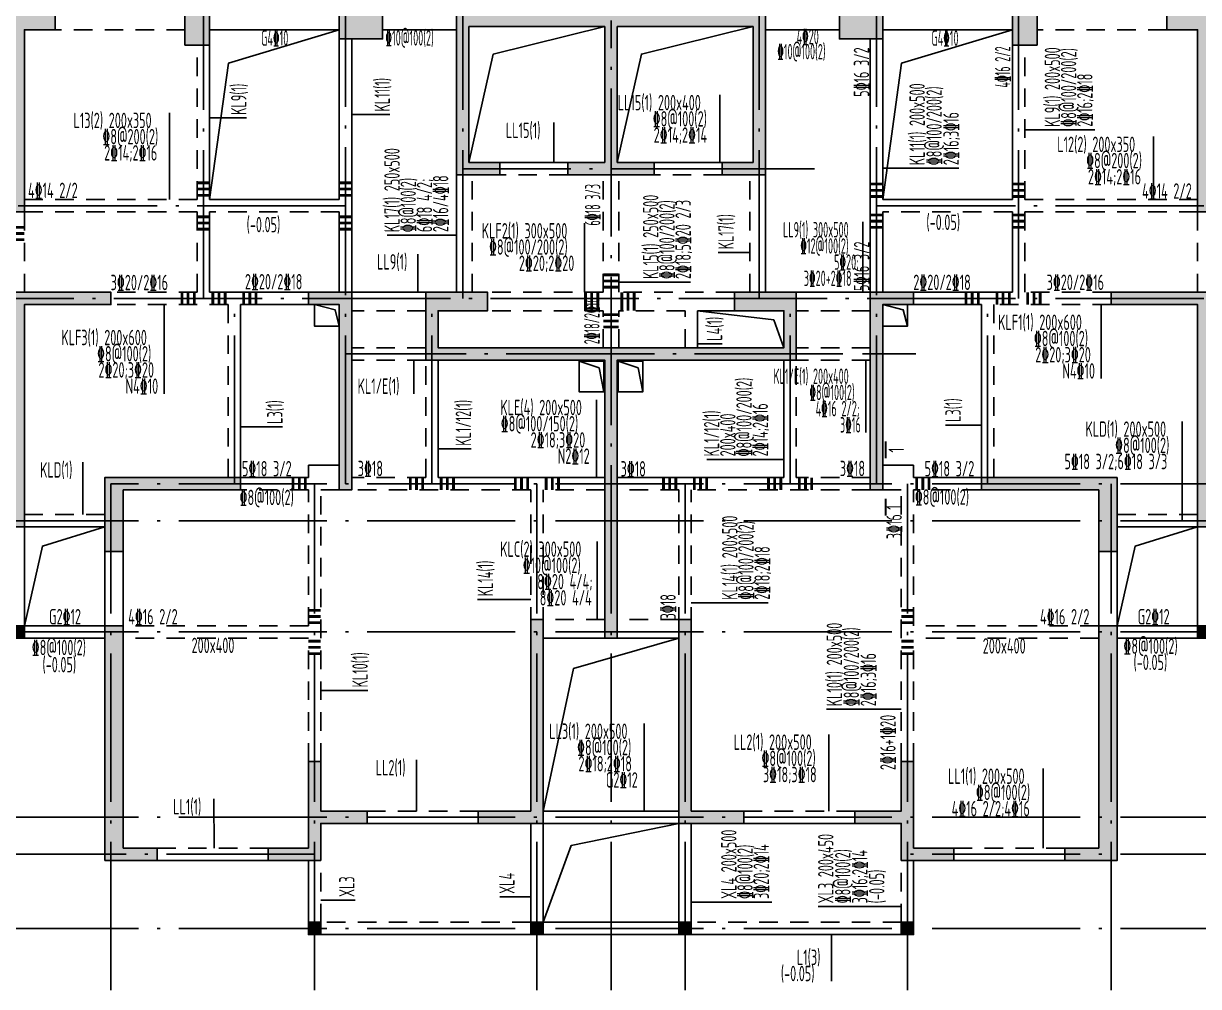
# Model space of a CAD drawing. Extents: x -144902 to 588294, y -160863 to 65494.
# Drawn here: x 262138 to 281168, y -26669 to -11079 of the extents above; entities that cross this region are included whole.
import ezdxf

# ---------------------------------------------------------------- set-up
doc = ezdxf.new("R2010")
doc.units = 0
doc.header["$LTSCALE"] = 100
doc.linetypes.add('3', pattern=[5, 3, -2])
doc.linetypes.add('ACAD_ISO04W100', pattern=[30.5, 24, -3, 0.5, -3])
doc.layers.get('0').update_dxf_attribs({"linetype": 'CONTINUOUS'})
for name, color, linetype in [('AXIS', 3, 'CONTINUOUS'), ('DOTE', 253, 'ACAD_ISO04W100'), ('GZ', 7, 'CONTINUOUS'), ('HATCH', 254, 'CONTINUOUS'), ('HIDE_BEAMDIMLOCAL', 7, 'CONTINUOUS'), ('HIDE_BEAMDIMMASS', 2, 'CONTINUOUS'), ('P排气道', 232, 'CONTINUOUS'), ('S_BEAMDIMLOCAL', 7, 'CONTINUOUS'), ('S_BEAMDIMMASS', 2, 'CONTINUOUS'), ('梁', 4, 'CONTINUOUS'), ('梁虚线', 134, '3'), ('次梁箍筋', 1, 'CONTINUOUS'), ('砼墙', 3, 'CONTINUOUS'), ('门', 174, 'CONTINUOUS'), ('门虚线', 174, '3'), ('零厚板', 7, 'CONTINUOUS')]:
    doc.layers.add(name, color=color, linetype=linetype)
doc.styles.add('HZTXT', font='tssdeng.shx', dxfattribs={"width": 0.7, "bigfont": 'tssdchn.shx'})
doc.styles.get("Standard").update_dxf_attribs({"font": 'tssdeng.shx', "width": 0.7, "bigfont": 'tssdchn.shx'})

# ---------------------------------------------------------------- blocks, each defined once
blk = doc.blocks.new('2012120710010639')
at = {"layer": 'P排气道', "linetype": 'ByBlock', "elevation": 0}
for points in [[(9485, 1065), (9085, 1065), (9085, 1415), (9485, 1415)], [(18285, 1065), (18685, 1065), (18685, 1415), (18285, 1415)], [(13770, 500), (13770, 0), (13370, 0), (13370, 500)], [(14000, 500), (14000, 0), (14400, 0), (14400, 500)]]:
    blk.add_lwpolyline(points, close=True, dxfattribs=at)
for points in [[(9485, 1415), (9151, 1329), (9085, 1065)], [(18685, 1415), (18351, 1329), (18285, 1065)], [(13770, 500), (13447, 389), (13370, 0)], [(14400, 500), (14077, 389), (14000, 0)]]:
    blk.add_lwpolyline(points, dxfattribs=at)
blk = doc.blocks.new('2012122714531000')
at = {"layer": 'HATCH'}
blk.add_hatch(color=256, dxfattribs=at).paths.add_polyline_path([(0, 200), (200, 200), (200, 0), (0, 0)])
at = {"layer": 'GZ'}
blk.add_lwpolyline([(0, 200), (200, 200), (200, 0), (0, 0)], close=True, dxfattribs=at)
blk = doc.blocks.new('2012122621245179')
at = {"layer": 'HATCH'}
for points in [[(20661.4, 21975), (20661.4, 19075), (19961.4, 19075), (19961.4, 19475), (20461.4, 19475), (20461.4, 22175), (21461.4, 22175), (21461.4, 21975)], [(28261.4, 22175), (28261.4, 19475), (28761.4, 19475), (28761.4, 19075), (28061.4, 19075), (28061.4, 21975), (27261.4, 21975), (27261.4, 22175)], [(14111.4, 20075.2), (14111.4, 19875.2), (14611.4, 19875.2), (14611.4, 16275), (14861.4, 16275), (14861.4, 19225), (15361.4, 19225), (15361.4, 19475), (14861.4, 19475), (14861.4, 20075.2)], [(34661.4, 20075), (33861.4, 20075), (33861.4, 19475), (33361.4, 19475), (33361.4, 19225), (33861.4, 19225), (33861.4, 16275), (34111.4, 16275), (34111.4, 19875), (34661.4, 19875)], [(17461.4, 19475), (17861.4, 19475), (17861.4, 18975), (17461.4, 18975)], [(26661.4, 17075), (26161.4, 17075), (26161.4, 16875), (26861.4, 16875), (26861.4, 19475), (21861.4, 19475), (21861.4, 16875), (22561.4, 16875), (22561.4, 17075), (22061.4, 17075), (22061.4, 19275), (24261.4, 19275), (24261.4, 17075), (23661.3, 17075), (23661.3, 16875), (25061.4, 16875), (25061.4, 17075), (24461.4, 17075), (24461.4, 19275), (26661.4, 19275)], [(30861.4, 19475), (31261.4, 19475), (31261.4, 18975), (30861.4, 18975)], [(14861.4, 11175), (14861.4, 14775), (16261.4, 14775), (16261.4, 14975), (14611.4, 14975), (14611.4, 11375), (14261.4, 11375), (14261.4, 11175)], [(19961.4, 14775), (19961.4, 11775), (20161.4, 11775), (20161.4, 14975), (19461.2, 14975), (19461.2, 14775)], [(26361.4, 14975), (26361.4, 14675), (27161.4, 14675), (27161.4, 14075), (21561.4, 14075), (21561.4, 14675), (22361.4, 14675), (22361.4, 14975), (21361.4, 14975), (21361.4, 13875), (24261.4, 13875), (24261.4, 9375), (24461.4, 9375), (24461.4, 13875), (27361.4, 13875), (27361.4, 14975)], [(28761.4, 14775), (29261.5, 14775), (29261.5, 14975), (28561.4, 14975), (28561.4, 11775), (28761.4, 11775)], [(34111.4, 11375), (34111.4, 14975), (32461.4, 14975), (32461.4, 14775), (33861.4, 14775), (33861.4, 11175), (34461.4, 11175), (34461.4, 11375)], [(16461.4, 11775), (18361.2, 11775), (18361.2, 11975), (16161.4, 11975), (16161.4, 10775), (16461.4, 10775)], [(32561.4, 11975), (30361.4, 11975), (30361.4, 11775), (32261.4, 11775), (32261.4, 10775), (32561.4, 10775)], [(16161.4, 5775), (17011.4, 5775), (17011.4, 5975), (16461.4, 5975), (16461.4, 9575), (16161.4, 9575)], [(22211.4, 6575), (22211.4, 6375), (23261.4, 6375), (23261.4, 9675), (23061.4, 9675), (23061.4, 6575)], [(25461.4, 6375), (26511.4, 6375), (26511.4, 6575), (25661.4, 6575), (25661.4, 9675), (25461.4, 9675)], [(32261.4, 5975), (31711.4, 5975), (31711.4, 5775), (32561.4, 5775), (32561.4, 9575), (32261.4, 9575)], [(18811.4, 5775.4), (19661.4, 5775.4), (19661.4, 6375), (20411.4, 6375), (20411.4, 6575), (19661.4, 6575), (19661.4, 7375), (19461.4, 7375), (19461.4, 6575), (19461.4, 5975.4), (18811.4, 5975.4)], [(28311.4, 6575), (28311.4, 6375), (29061.4, 6375), (29061.4, 5775.4), (29911.4, 5775.4), (29911.4, 5975.4), (29261.4, 5975.4), (29261.4, 6575), (29261.4, 7375), (29061.4, 7375), (29061.4, 6575)]]:
    blk.add_hatch(color=256, dxfattribs=at).paths.add_polyline_path(points)
at = {"layer": 'AXIS'}
for p, q in [((26658.9, 16975, 0), (27658.9, 16975, 0)), ((28434.3, 13975, 0), (29299.5, 13975, 0))]:
    blk.add_line(p, q, dxfattribs=at)
at = {"layer": 'DOTE'}
for p, q in [((17761.4, 14875, 0), (17761.4, 23075, 0)), ((20061.4, 11875, 0), (20061.4, 23075, 0)), ((21961.4, 14875, 0), (21961.4, 23075, 0)), ((26761.4, 14875, 0), (26761.4, 23075, 0)), ((28661.4, 11875, 0), (28661.4, 23075, 0)), ((30961.4, 14875, 0), (30961.4, 23075, 0)), ((24361.4, 3675, 0), (24361.4, 19375, 0)), ((26761.4, 16975, 0), (21961.4, 16975, 0)), ((20061.4, 16375, 0), (14761.4, 16375, 0)), ((33961.4, 16375, 0), (28661.4, 16375, 0)), ((33961.4, 14875, 0), (3461.4, 14875, 0)), ((18261.2, 11875), (18261.2, 14875)), ((21461.4, 11875, 0), (21461.4, 14875, 0)), ((27261.4, 11875, 0), (27261.4, 14875, 0)), ((30461.4, 11875), (30461.4, 14875)), ((28114.7, 13975, 0), (20061.4, 13975, 0)), ((44161.4, 11875, 0), (16261.4, 11875, 0)), ((16261.4, 3675, 0), (16261.4, 11875, 0)), ((19561.4, 3675, 0), (19561.4, 11875, 0)), ((23161.4, 3675, 0), (23161.4, 11875, 0)), ((25561.4, 3675, 0), (25561.4, 11875, 0)), ((29161.4, 3675, 0), (29161.4, 11875, 0)), ((32461.4, 3675, 0), (32461.4, 11875, 0)), ((44161.4, 11275, 0), (3061.4, 11275, 0)), ((44161.4, 9475, 0), (3061.4, 9475, 0)), ((44161.4, 6475, 0), (3061.4, 6475, 0)), ((19561.4, 5875, 0), (3061.4, 5875, 0)), ((44161.4, 5875, 0), (29161.4, 5875, 0)), ((44161.4, 4675, 0), (3061.4, 4675, 0))]:
    blk.add_line(p, q, dxfattribs=at)
at = {"layer": '梁'}
for p, q in [((19961.4, 19225), (17861.4, 19225)), ((21861.4, 19225), (20661.4, 19225)), ((28061.4, 19225), (26861.4, 19225)), ((30861.4, 19225), (28761.4, 19225)), ((19961.4, 16475), (19961.4, 19075)), ((20161.4, 16395), (20161.4, 19075)), ((28561.4, 16375), (28561.4, 19075)), ((28761.4, 16475), (28761.4, 19075)), ((17861.4, 16475), (17861.4, 18975)), ((30861.4, 16475), (30861.4, 18975)), ((23661.3, 17075), (22561.4, 17075)), ((26161.4, 17075), (25061.4, 17075)), ((21861.4, 14975), (21861.4, 16875)), ((26861.4, 14975), (26861.4, 16875)), ((19961.4, 16475), (17861.4, 16475)), ((20161.4, 14975), (20161.4, 16395)), ((28561.4, 14975), (28561.4, 16375)), ((30861.4, 16475), (28761.4, 16475)), ((17861.4, 14975), (17861.4, 16275)), ((19961.4, 14975), (19961.4, 16275)), ((28761.4, 14975), (28761.4, 16275)), ((30861.4, 14975), (30861.4, 16275)), ((18261.2, 14975), (17861.4, 14975)), ((19461.2, 14975), (18261.2, 14975)), ((21361.4, 14975), (20161.4, 14975)), ((28561.4, 14975), (27361.4, 14975)), ((30461.4, 14975), (29261.5, 14975)), ((30861.4, 14975), (30461.4, 14975)), ((18361.2, 11975), (18361.2, 14775)), ((19461.2, 14775), (18361.2, 14775)), ((26361.4, 14675), (25761.4, 14675)), ((25761.4, 14075, 0), (25761.4, 14675, 0)), ((30361.4, 14775), (29261.5, 14775)), ((30361.4, 11975), (30361.4, 14775)), ((21561.4, 11975), (21561.4, 13875)), ((27161.4, 11975), (27161.4, 13875)), ((19461.4, 11975), (19461.4, 12175)), ((19461.4, 12175), (19961.4, 12175)), ((29261.4, 12175), (28761.4, 12175)), ((29261.4, 11975), (29261.4, 12175)), ((19461.4, 11975), (18361.2, 11975)), ((24261.4, 11975), (21561.4, 11975)), ((27161.4, 11975), (24461.4, 11975)), ((30361.4, 11975), (29261.4, 11975)), ((14861.4, 9375), (14861.4, 11175)), ((16161.4, 11175), (14861.4, 11175)), ((33861.4, 11175), (32561.4, 11175)), ((33861.4, 9375), (33861.4, 11175)), ((14661.4, 9375), (14861.4, 9375)), ((24261.4, 9375), (23261.4, 9375)), ((25461.4, 9375), (24461.4, 9375)), ((33861.4, 9375), (34061.4, 9375)), ((25461.4, 6575), (23261.4, 6575)), ((22211.4, 6375), (20411.4, 6375)), ((23061.4, 4575), (23061.4, 6375)), ((23261.4, 4575), (23261.4, 6375)), ((25461.4, 6375), (23261.4, 6375)), ((25461.4, 4575), (25461.4, 6375)), ((25661.4, 4575), (25661.4, 6375)), ((28311.4, 6375), (26511.4, 6375)), ((18811.4, 5775.4), (17011.4, 5775)), ((31711.4, 5775), (29911.4, 5775.4)), ((23061.4, 4575), (23261.4, 4575)), ((25461.4, 4575), (25661.4, 4575))]:
    blk.add_line(p, q, dxfattribs=at)
at = {"layer": '梁', "color": 210}
for p, q in [((16161.4, 9575), (14861.4, 9575)), ((33861.4, 9575), (32561.4, 9575)), ((16161.4, 9375), (14861.4, 9375)), ((33861.4, 9375), (32561.4, 9375)), ((19461.4, 4575), (19461.4, 5775.4)), ((29261.4, 4575), (29261.4, 5775.4)), ((25461.4, 4775), (23261.4, 4775)), ((23061.4, 4575), (19461.4, 4575)), ((29261.4, 4575), (23261.4, 4575))]:
    blk.add_line(p, q, dxfattribs=at)
at = {"layer": '梁虚线'}
for p, q in [((17461.4, 19225), (14861.4, 19225)), ((33361.4, 19225), (31261.4, 19225)), ((17661.4, 16475), (17661.4, 18975)), ((31061.4, 16475), (31061.4, 18975)), ((22111.4, 14975), (22111.4, 16875)), ((23661.3, 16875), (22561.4, 16875)), ((24236.4, 14975), (24236.4, 16875)), ((24486.4, 14975), (24486.4, 16875)), ((26161.4, 16875), (25061.4, 16875)), ((26611.4, 14975), (26611.4, 16875)), ((17661.4, 16475), (14861.4, 16475)), ((33861.4, 16475), (31061.4, 16475)), ((17661.4, 16275), (14861.4, 16275)), ((14861.4, 14975), (14861.4, 16275)), ((17661.4, 14975), (17661.4, 16275)), ((19961.4, 16275), (17861.4, 16275)), ((30861.4, 16275), (28761.4, 16275)), ((33861.4, 16275), (31061.4, 16275)), ((31061.4, 14975), (31061.4, 16275)), ((33861.4, 14975), (33861.4, 16275)), ((17661.4, 14975), (16261.4, 14975)), ((24236.4, 14975), (22361.4, 14975)), ((26361.4, 14975), (24486.4, 14975)), ((32461.4, 14975), (31061.4, 14975)), ((18161.2, 14775), (16261.4, 14775)), ((18161.2, 11975), (18161.2, 14775)), ((21361.4, 14675), (20161.4, 14675)), ((24236.4, 14675), (22361.4, 14675)), ((24236.4, 14075), (24236.4, 14675)), ((24486.4, 14075), (24486.4, 14675)), ((25561.4, 14675), (24486.4, 14675)), ((25561.4, 14075, 0), (25561.4, 14675, 0)), ((28561.4, 14675), (27361.4, 14675)), ((30561.4, 11975), (30561.4, 14775)), ((32461.4, 14775), (30561.4, 14775)), ((21361.4, 14075), (20161.4, 14075)), ((28561.4, 14075), (27361.4, 14075)), ((21361.4, 13875), (20161.4, 13875)), ((21361.4, 11975), (21361.4, 13875)), ((27361.4, 11975), (27361.4, 13875)), ((28561.4, 13875), (27361.4, 13875)), ((21361.4, 11975), (20161.4, 11975)), ((28561.4, 11975), (27361.4, 11975)), ((19461.4, 11775), (18361.2, 11775)), ((19461.4, 9575), (19461.4, 11775)), ((19961.4, 11775), (19661.4, 11775)), ((19661.4, 7375), (19661.4, 11775)), ((23061.4, 11775), (20161.4, 11775)), ((23061.4, 9575), (23061.4, 11775)), ((24261.4, 11775), (23261.4, 11775)), ((23261.4, 9575), (23261.4, 11775)), ((25461.4, 11775), (24461.4, 11775)), ((25461.4, 9575), (25461.4, 11775)), ((28561.4, 11775), (25661.4, 11775)), ((25661.4, 9575), (25661.4, 11775)), ((29061.4, 11775), (28761.4, 11775)), ((29061.4, 7375), (29061.4, 11775)), ((30361.4, 11775), (29261.4, 11775)), ((29261.4, 9575), (29261.4, 11775)), ((16161.4, 11375), (14861.4, 11375)), ((33861.4, 11375), (32561.4, 11375)), ((19461.4, 9575), (16461.4, 9575)), ((24261.4, 9675), (23261.4, 9675)), ((25461.4, 9675), (24461.4, 9675)), ((32261.4, 9575), (29261.4, 9575)), ((19461.4, 9375), (16461.4, 9375)), ((19461.4, 7375), (19461.4, 9375)), ((32261.4, 9375), (29261.4, 9375)), ((29261.4, 7375), (29261.4, 9375)), ((22211.4, 6575), (20411.4, 6575)), ((28311.4, 6575), (26511.4, 6575)), ((18811.4, 5975.4), (17011.4, 5975)), ((31711.4, 5975), (29911.4, 5975.4))]:
    blk.add_line(p, q, dxfattribs=at)
at = {"layer": '梁虚线', "color": 210}
for p, q in [((19661.4, 4775), (19661.4, 5775.4)), ((29061.4, 4775), (29061.4, 5775.4)), ((23061.4, 4775), (19661.4, 4775)), ((29061.4, 4775), (25661.4, 4775))]:
    blk.add_line(p, q, dxfattribs=at)
at = {"layer": '砼墙'}
for points in [[(20661.4, 21975), (20661.4, 19075), (19961.4, 19075), (19961.4, 19475), (20461.4, 19475), (20461.4, 22175), (21461.4, 22175), (21461.4, 21975)], [(28261.4, 22175), (28261.4, 19475), (28761.4, 19475), (28761.4, 19075), (28061.4, 19075), (28061.4, 21975), (27261.4, 21975), (27261.4, 22175)], [(14111.4, 20075.2), (14111.4, 19875.2), (14611.4, 19875.2), (14611.4, 16275), (14861.4, 16275), (14861.4, 19225), (15361.4, 19225), (15361.4, 19475), (14861.4, 19475), (14861.4, 20075.2)], [(34661.4, 20075), (33861.4, 20075), (33861.4, 19475), (33361.4, 19475), (33361.4, 19225), (33861.4, 19225), (33861.4, 16275), (34111.4, 16275), (34111.4, 19875), (34661.4, 19875)], [(17461.4, 19475), (17861.4, 19475), (17861.4, 18975), (17461.4, 18975)], [(26661.4, 17075), (26161.4, 17075), (26161.4, 16875), (26861.4, 16875), (26861.4, 19475), (21861.4, 19475), (21861.4, 16875), (22561.4, 16875), (22561.4, 17075), (22061.4, 17075), (22061.4, 19275), (24261.4, 19275), (24261.4, 17075), (23661.3, 17075), (23661.3, 16875), (25061.4, 16875), (25061.4, 17075), (24461.4, 17075), (24461.4, 19275), (26661.4, 19275)], [(30861.4, 19475), (31261.4, 19475), (31261.4, 18975), (30861.4, 18975)], [(14861.4, 11175), (14861.4, 14775), (16261.4, 14775), (16261.4, 14975), (14611.4, 14975), (14611.4, 11375), (14261.4, 11375), (14261.4, 11175)], [(19961.4, 14775), (19961.4, 11775), (20161.4, 11775), (20161.4, 14975), (19461.2, 14975), (19461.2, 14775)], [(26361.4, 14975), (26361.4, 14675), (27161.4, 14675), (27161.4, 14075), (21561.4, 14075), (21561.4, 14675), (22361.4, 14675), (22361.4, 14975), (21361.4, 14975), (21361.4, 13875), (24261.4, 13875), (24261.4, 9375), (24461.4, 9375), (24461.4, 13875), (27361.4, 13875), (27361.4, 14975)], [(28761.4, 14775), (29261.5, 14775), (29261.5, 14975), (28561.4, 14975), (28561.4, 11775), (28761.4, 11775)], [(34111.4, 11375), (34111.4, 14975), (32461.4, 14975), (32461.4, 14775), (33861.4, 14775), (33861.4, 11175), (34461.4, 11175), (34461.4, 11375)], [(16461.4, 11775), (18361.2, 11775), (18361.2, 11975), (16161.4, 11975), (16161.4, 10775), (16461.4, 10775)], [(32561.4, 11975), (30361.4, 11975), (30361.4, 11775), (32261.4, 11775), (32261.4, 10775), (32561.4, 10775)], [(16161.4, 5775), (17011.4, 5775), (17011.4, 5975), (16461.4, 5975), (16461.4, 9575), (16161.4, 9575)], [(22211.4, 6575), (22211.4, 6375), (23261.4, 6375), (23261.4, 9675), (23061.4, 9675), (23061.4, 6575)], [(25461.4, 6375), (26511.4, 6375), (26511.4, 6575), (25661.4, 6575), (25661.4, 9675), (25461.4, 9675)], [(32261.4, 5975), (31711.4, 5975), (31711.4, 5775), (32561.4, 5775), (32561.4, 9575), (32261.4, 9575)], [(18811.4, 5775.4), (19661.4, 5775.4), (19661.4, 6375), (20411.4, 6375), (20411.4, 6575), (19661.4, 6575), (19661.4, 7375), (19461.4, 7375), (19461.4, 6575), (19461.4, 5975.4), (18811.4, 5975.4)], [(28311.4, 6575), (28311.4, 6375), (29061.4, 6375), (29061.4, 5775.4), (29911.4, 5775.4), (29911.4, 5975.4), (29261.4, 5975.4), (29261.4, 6575), (29261.4, 7375), (29061.4, 7375), (29061.4, 6575)]]:
    blk.add_lwpolyline(points, close=True, dxfattribs=at)
at = {"layer": '门'}
for p, q in [((16161.4, 9475), (16161.4, 10775)), ((16461.4, 9475), (16461.4, 10775)), ((32261.4, 9475), (32261.4, 10775)), ((32561.4, 9475), (32561.4, 10775))]:
    blk.add_line(p, q, dxfattribs=at)
at = {"layer": '门虚线'}
for p, q in [((16161.4, 9475), (16161.4, 10775)), ((16461.4, 9475), (16461.4, 10775)), ((32261.4, 9475), (32261.4, 10775)), ((32561.4, 9475), (32561.4, 10775))]:
    blk.add_line(p, q, dxfattribs=at)
at = {"layer": '零厚板'}
for points in [[(19961.4, 19225), (18164.4, 18682.9), (17861.4, 16475)], [(24261.4, 19275), (22455.1, 18829.2), (22061.4, 17075)], [(26661.4, 19275), (24855.1, 18829.2), (24461.4, 17075)], [(30861.4, 19225), (29064.4, 18682.9), (28761.4, 16475)], [(25761.4, 14675), (26997.2, 14525.5), (27161.4, 14075)], [(16161.4, 11175), (15151.5, 10865.3), (14861.4, 9575)], [(33861.4, 11175), (32851.5, 10865.3), (32561.4, 9575)], [(25461.4, 9375), (23755.8, 8885.5), (23261.4, 6575)], [(25461.4, 6375), (23718.3, 6020.1), (23261.4, 4775)]]:
    blk.add_lwpolyline(points, dxfattribs=at)
at = {"xscale": -1}
blk.add_blockref('2012120710010639', (38246.4, 13360, 0), dxfattribs=at)
at = {"layer": 'HATCH'}
for p in [(14661.4, 9375), (33861.4, 9375), (19461.4, 4575), (23061.4, 4575), (25461.4, 4575), (29061.4, 4575)]:
    blk.add_blockref('2012122714531000', p, dxfattribs=at)

msp = doc.modelspace()

# ---------------------------------------------------------------- linework, layer by layer
at = {"layer": 'HIDE_BEAMDIMMASS'}
for p, q in [((268072.875, -12553.036), (267452.791, -12553.036)), ((265748.607, -12607.916), (265152.791, -12607.916)), ((279488.196, -12801.418), (278352.791, -12801.418)), ((277285.56, -13422.774), (276052.791, -13422.774)), ((268029.026, -14506.752), (269152.791, -14506.752)), ((273390.029, -14785.53), (273902.791, -14785.53)), ((272941.786, -15265.48), (271777.791, -15265.48)), ((273453.461, -16266.064), (273052.791, -16266.064)), ((266333.22, -17610.789), (265652.641, -17610.789)), ((277068.091, -17579.101), (277652.791, -17579.101)), ((269386.437, -17965.058), (268852.791, -17965.058)), ((273205.983, -18137.934), (274452.791, -18137.934)), ((269493.216, -20402.65), (270352.791, -20402.65)), ((274196.179, -20457.754), (272952.791, -20457.754)), ((267712.986, -21877.544), (266952.791, -21877.544)), ((275145.496, -22181.629), (276352.791, -22181.629)), ((267508.12, -25269.514), (266952.791, -25269.514)), ((269851.468, -25218.809), (270352.791, -25218.809)), ((274258.385, -25301.304), (272952.791, -25301.304)), ((275006.166, -25373.44), (276352.791, -25373.44))]:
    msp.add_line(p, q, dxfattribs=at)
at = {"layer": 'S_BEAMDIMMASS'}
for p, q in [((273416.011, -12235.018), (273416.011, -13329.233)), ((264503.944, -12522.981), (264503.944, -13929.243)), ((270726.97, -12684.373), (270726.97, -13329.233)), ((280436.766, -12910.315), (280436.766, -13929.243)), ((271226.202, -14309.87), (271226.196, -15429.241)), ((275729.662, -14291.994), (275729.662, -15429.243)), ((268525.475, -14812.687), (268525.475, -15429.243)), ((264417.083, -17075.136), (264417.095, -15629.227)), ((279589.374, -16828.481), (279589.374, -15629.232)), ((268458.816, -17075.615), (268458.816, -16529.243)), ((275781.84, -17701.78), (275781.84, -16529.243)), ((271416.856, -17170.498), (271416.856, -18429.243)), ((280905.872, -17520.299), (280905.861, -19129.24)), ((263097.09, -18180.829), (263097.084, -19029.235)), ((271426.349, -19464.014), (271426.349, -20729.243)), ((272191.207, -22412.182), (272191.207, -23829.243)), ((275178.263, -22587.837), (275178.271, -23829.243)), ((268503.9, -23001.355), (268503.906, -23829.238)), ((278651.346, -23139.599), (278651.034, -24429.158)), ((265222.922, -23633.536), (265223.114, -24429.02)), ((275226.255, -26584.23), (275226.255, -25829.232))]:
    msp.add_line(p, q, dxfattribs=at)
at = {"layer": '次梁箍筋'}
for points, const_width in [([(265152.791, -13659.233), (264952.791, -13659.233)], 44.9), ([(267452.791, -13659.243), (267252.791, -13659.243)], 44.9), ([(276052.791, -13679.243), (275852.791, -13679.243)], 44.9), ([(278352.791, -13679.243), (278152.791, -13679.243)], 44.9), ([(265152.791, -13759.233), (264952.791, -13759.233)], 44.9), ([(265152.791, -13859.233), (264952.791, -13859.233)], 44.9), ([(267452.791, -13759.243), (267252.791, -13759.243)], 44.9), ([(267452.791, -13859.243), (267252.791, -13859.243)], 44.9), ([(276052.791, -13779.243), (275852.791, -13779.243)], 44.9), ([(276052.791, -13879.243), (275852.791, -13879.243)], 44.9), ([(278352.791, -13779.243), (278152.791, -13779.243)], 44.9), ([(278352.791, -13879.243), (278152.791, -13879.243)], 44.9), ([(265152.791, -14209.233), (264952.791, -14209.233)], 44.9), ([(267452.791, -14209.243), (267252.791, -14209.243)], 44.9), ([(276052.791, -14179.243), (275852.791, -14179.243)], 44.9), ([(276052.791, -14279.243), (275852.791, -14279.243)], 44.9), ([(278352.791, -14179.243), (278152.791, -14179.243)], 44.9), ([(278352.791, -14279.243), (278152.791, -14279.243)], 44.9), ([(262152.791, -14379.233), (261902.791, -14379.233)], 44.9), ([(262152.791, -14479.233), (261902.791, -14479.233)], 44.9), ([(265152.791, -14309.233), (264952.791, -14309.233)], 44.9), ([(265152.791, -14409.233), (264952.791, -14409.233)], 44.9), ([(267452.791, -14309.243), (267252.791, -14309.243)], 44.9), ([(267452.791, -14409.243), (267252.791, -14409.243)], 44.9), ([(276052.791, -14379.243), (275852.791, -14379.243)], 44.9), ([(278352.791, -14379.243), (278152.791, -14379.243)], 44.9), ([(262152.791, -14579.233), (261902.791, -14579.233)], 44.9), ([(271777.791, -15147.44), (271527.791, -15147.44)], 44.9), ([(264703.642, -15429.232), (264703.642, -15629.232)], 44.9), ([(264803.642, -15429.232), (264803.642, -15629.232)], 44.9), ([(264903.641, -15429.232), (264903.641, -15629.232)], 44.9), ([(265202.641, -15429.229), (265202.641, -15629.229)], 44.9), ([(265203.641, -15429.232), (265203.641, -15629.232)], 44.9), ([(265302.641, -15429.23), (265302.641, -15629.23)], 44.9), ([(265303.641, -15429.232), (265303.641, -15629.232)], 44.9), ([(265402.641, -15429.231), (265402.641, -15629.231)], 44.9), ([(265403.641, -15429.232), (265403.641, -15629.232)], 44.9), ([(265702.641, -15429.234), (265702.641, -15629.234)], 44.9), ([(265802.641, -15429.235), (265802.641, -15629.235)], 44.9), ([(265902.641, -15429.236), (265902.641, -15629.236)], 44.9), ([(271239.781, -15429.239), (271239.781, -15729.24)], 44.9), ([(271339.781, -15429.239), (271339.781, -15729.241)], 44.9), ([(271439.781, -15429.238), (271439.781, -15729.242)], 44.9), ([(271777.791, -15247.44), (271527.791, -15247.44)], 44.9), ([(271777.791, -15347.44), (271527.791, -15347.44)], 44.9), ([(271827.791, -15429.242), (271827.791, -15729.243)], 44.9), ([(271927.791, -15429.242), (271927.791, -15729.244)], 44.9), ([(272027.791, -15429.241), (272027.791, -15729.245)], 44.9), ([(277402.791, -15429.232), (277402.791, -15629.232)], 44.9), ([(277502.791, -15429.232), (277502.791, -15629.232)], 44.9), ([(277602.791, -15429.232), (277602.791, -15629.232)], 44.9), ([(277902.791, -15429.232), (277902.791, -15629.232)], 44.9), ([(277902.791, -15429.232), (277902.791, -15629.232)], 44.9), ([(278002.791, -15429.232), (278002.791, -15629.232)], 44.9), ([(278002.791, -15429.232), (278002.791, -15629.232)], 44.9), ([(278102.791, -15429.232), (278102.791, -15629.232)], 44.9), ([(278102.791, -15429.232), (278102.791, -15629.232)], 44.9), ([(278402.791, -15429.232), (278402.791, -15629.232)], 44.9), ([(278502.791, -15429.232), (278502.791, -15629.232)], 44.9), ([(278602.791, -15429.232), (278602.791, -15629.232)], 44.9), ([(271777.791, -15794.004), (271527.791, -15794.004)], 44.9), ([(271777.791, -15894.004), (271527.791, -15894.004)], 44.9), ([(271777.791, -15994.004), (271527.791, -15994.004)], 44.9), ([(276101.601, -17841.795), (276101.601, -18120.295)], 30), ([(266503.637, -18429.243), (266503.637, -18629.243)], 44.9), ([(266603.637, -18429.243), (266603.637, -18629.243)], 44.9), ([(266703.637, -18429.243), (266703.637, -18629.243)], 44.9), ([(268402.791, -18429.243), (268402.791, -18629.243)], 44.9), ([(268502.791, -18429.243), (268502.791, -18629.243)], 44.9), ([(268602.791, -18429.243), (268602.791, -18629.243)], 44.9), ([(268902.791, -18429.243), (268902.791, -18629.243)], 44.9), ([(269002.791, -18429.243), (269002.791, -18629.243)], 44.9), ([(269102.791, -18429.243), (269102.791, -18629.243)], 44.9), ([(270102.791, -18429.243), (270102.791, -18629.243)], 44.9), ([(270202.791, -18429.243), (270202.791, -18629.243)], 44.9), ([(270302.791, -18429.243), (270302.791, -18629.243)], 44.9), ([(270602.791, -18429.243), (270602.791, -18629.243)], 44.9), ([(270702.791, -18429.243), (270702.791, -18629.243)], 44.9), ([(270802.791, -18429.243), (270802.791, -18629.243)], 44.9), ([(272502.791, -18429.243), (272502.791, -18629.243)], 44.9), ([(272602.791, -18429.243), (272602.791, -18629.243)], 44.9), ([(272702.791, -18429.243), (272702.791, -18629.243)], 44.9), ([(273002.791, -18429.243), (273002.791, -18629.243)], 44.9), ([(273102.791, -18429.243), (273102.791, -18629.243)], 44.9), ([(273202.791, -18429.243), (273202.791, -18629.243)], 44.9), ([(274202.791, -18429.243), (274202.791, -18629.243)], 44.9), ([(274302.791, -18429.243), (274302.791, -18629.243)], 44.9), ([(274402.791, -18429.243), (274402.791, -18629.243)], 44.9), ([(274702.791, -18429.243), (274702.791, -18629.243)], 44.9), ([(274802.791, -18429.243), (274802.791, -18629.243)], 44.9), ([(274902.791, -18429.243), (274902.791, -18629.243)], 44.9), ([(276603.637, -18429.243), (276603.637, -18629.243)], 44.9), ([(276703.637, -18429.243), (276703.637, -18629.243)], 44.9), ([(276803.637, -18429.243), (276803.637, -18629.243)], 44.9), ([(276101.775, -18769.196), (276101.775, -19047.696)], 30), ([(266952.791, -20579.243), (266752.791, -20579.243)], 44.9), ([(266952.791, -20679.243), (266752.791, -20679.243)], 44.9), ([(276552.791, -20579.243), (276352.791, -20579.243)], 44.9), ([(276552.791, -20679.243), (276352.791, -20679.243)], 44.9), ([(266952.791, -20779.243), (266752.791, -20779.243)], 44.9), ([(276552.791, -20779.243), (276352.791, -20779.243)], 44.9), ([(266952.791, -21079.243), (266752.791, -21079.243)], 44.9), ([(276552.791, -21079.243), (276352.791, -21079.243)], 44.9), ([(266952.791, -21179.243), (266752.791, -21179.243)], 44.9), ([(266952.791, -21279.243), (266752.791, -21279.243)], 44.9), ([(276552.791, -21179.243), (276352.791, -21179.243)], 44.9), ([(276552.791, -21279.243), (276352.791, -21279.243)], 44.9)]:
    msp.add_lwpolyline(points, dxfattribs=dict(at, const_width=const_width))

# ---------------------------------------------------------------- block references
at = {"layer": 'AXIS'}
msp.add_blockref('2012122621245179', (247291.433, -30404.243), dxfattribs=at)

# ---------------------------------------------------------------- texts
at = {"layer": 'HIDE_BEAMDIMLOCAL'}
for s, width, p in [('5%%13216 3/2', 0.6, (275834.214, -12266.072)), ('4%%13216 2/2', 0.5, (278120.853, -12116.882)), ('6%%13218 3/3', 0.5, (271479.978, -14350.177)), ('5%%13216 3/2', 0.6, (275835.922, -15409.045)), ('2%%13218/2%%13216', 0.5, (271467.608, -16272.163)), ('3%%13216', 0.6, (276363.783, -19427.794)), ('3%%13218 ', 0.6, (272701.545, -20725.893)), ('2%%13216+1%%13220', 0.6, (276262.725, -23165.716))]:
    msp.add_text(s, height=250, rotation=90, dxfattribs=dict(at, width=width)).set_placement(p)
at = {"layer": 'HIDE_BEAMDIMMASS', "width": 0.6}
for s, p in [('KL9(1) 200x500', (278926.53, -12751.418)), ('%%1328@100/200(2)', (279189.03, -12751.418)), ('KL11(1) ', (268072.875, -12503.035)), ('2%%13216;2%%13218', (279451.53, -12751.418)), ('KL9(1) ', (265748.607, -12557.915)), ('KL11(1) 200x500', (276735.56, -13372.774)), ('%%1328@100/200(2)', (277010.56, -13372.774)), ('2%%13216;3%%13216', (277285.56, -13372.774)), ('KL17(1) 250x500', (268231.222, -14456.752)), ('%%1328@100(2)', (268493.722, -14456.752)), ('6%%13218 4/2; ', (268756.222, -14456.752)), ('2%%13216/4%%13218 ', (269018.722, -14456.752)), ('KL15(1) 250x500', (272420.876, -15215.479)), ('%%1328@100/200(2)', (272683.376, -15215.479)), ('2%%13218;5%%13220 2/3', (272945.876, -15215.479)), ('KL17(1) ', (273640.029, -14735.53)), ('L4(1) ', (273453.461, -16216.063)), ('%%1328@100/200(2)', (273932.042, -18087.934)), ('L3(1) ', (266333.22, -17560.788)), ('KL1/12(1) ', (269386.437, -17915.057)), ('2%%13214;2%%13216', (274194.542, -18087.934)), ('L3(1) ', (277318.091, -17529.101)), ('KL1/12(1) ', (273407.042, -18087.934)), ('200x400', (273669.542, -18087.934)), ('KL14(1) 200x500', (273701.344, -20407.753)), ('%%1328@100/200(2)', (273963.844, -20407.753)), ('2%%13218;2%%13218', (274226.344, -20407.753)), ('KL14(1) ', (269743.216, -20352.65)), ('KL10(1) 200x500', (275395.496, -22131.628)), ('%%1328@100/200(2)', (275670.496, -22131.628)), ('KL10(1) ', (267712.986, -21827.543)), ('2%%13216;3%%13216', (275945.496, -22131.628)), ('XL4 200x500', (273685.913, -25251.303)), ('XL3 200x450', (275256.166, -25323.439)), ('%%1328@100(2)', (273948.413, -25251.303)), ('3%%13220;2%%13214', (274210.913, -25251.303)), ('%%1328@100(2)', (275531.166, -25323.439)), ('3%%13216;2%%13214', (275806.166, -25323.439)), ('XL3 ', (267498.505, -25219.513)), ('XL4 ', (270091.852, -25168.809)), ('(-0.05)', (276081.166, -25323.439))]:
    msp.add_text(s, height=250, rotation=90, dxfattribs=at).set_placement(p)
at = {"layer": 'S_BEAMDIMLOCAL'}
for s, width, p in [('G4%%13210', 0.5, (265987.614, -11440.637)), ('%%13210@100(2)', 0.5, (267999.126, -11437.002)), ('4%%13220', 0.5, (274658.912, -11417.007)), ('G4%%13210', 0.5, (276842.006, -11440.637)), ('%%13210@100(2)', 0.5, (274344.917, -11658.91)), ('4%%13214 2/2', 0.6, (262210.88, -13905.127)), ('4%%13214 2/2', 0.6, (280254.528, -13915.193)), ('(-0.05)', 0.6, (265750.699, -14459.603)), ('(-0.05)', 0.6, (276760.387, -14422.378)), ('3%%13220/2%%13216', 0.6, (263549.816, -15397.107)), ('2%%13220/2%%13218', 0.6, (265723.978, -15383.985)), ('2%%13220/2%%13218', 0.6, (276549.013, -15393.897)), ('3%%13220/2%%13216', 0.6, (278708.021, -15393.897)), ('5%%13218 3/2', 0.6, (265675.812, -18410.591)), ('3%%13218', 0.6, (267551.065, -18407.716)), ('3%%13218', 0.6, (271808.093, -18414.267)), ('3%%13218', 0.6, (275358.846, -18407.716)), ('5%%13218 3/2', 0.6, (276731.709, -18410.591)), ('%%1328@100(2)', 0.6, (265637.334, -18876.82)), ('%%1328@100(2)', 0.6, (276573.365, -18869.307)), ('200x400', 0.6, (264859.323, -21271.708)), ('200x400', 0.6, (277673.88, -21280.039))]:
    msp.add_text(s, height=250, dxfattribs=dict(at, width=width)).set_placement(p)
at = {"layer": 'S_BEAMDIMLOCAL', "width": 0.6}
for s, rotation, p in [('G2%%13212', 0.0000133, (262551.666, -20807.204)), ('4%%13216 2/2', 0.0000133, (263833.382, -20807.204)), ('4%%13216 2/2', 359.9999867, (278600.455, -20807.204)), ('G2%%13212', 359.9999867, (280182.762, -20807.204)), ('%%1328@100(2)', 0.0000133, (262271.39, -21305.884)), ('%%1328@100(2)', 359.9999867, (279952.351, -21284.171)), ('(-0.05)', 0.0000133, (262444.616, -21583.503)), ('(-0.05)', 359.9999867, (280115.178, -21546.382))]:
    msp.add_text(s, height=250, rotation=rotation, dxfattribs=at).set_placement(p)
at = {"layer": 'S_BEAMDIMMASS'}
for s, width, p in [('LL15(1) 200x400', 0.6, (271761.573, -12485.018)), ('L13(2) 200x350', 0.6, (262947.584, -12772.981)), ('%%1328@100(2)', 0.6, (272327.548, -12747.518)), ('%%1328@200(2)', 0.6, (263415.482, -13035.481)), ('LL15(1) ', 0.6, (269950.046, -12934.373)), ('2%%13214;2%%13214', 0.6, (272344.856, -13010.018)), ('L12(2) 200x350', 0.6, (278880.405, -13160.315)), ('2%%13214;2%%13216', 0.6, (263444.328, -13297.981)), ('%%1328@200(2)', 0.6, (279348.304, -13422.815)), ('2%%13214;2%%13216', 0.6, (279377.15, -13685.315)), ('LL9(1) 300x500', 0.5, (274438.785, -14541.994)), ('%%13212@100(2)', 0.5, (274718.123, -14804.494)), ('LL9(1) ', 0.6, (267863.936, -15062.687)), ('5%%13220;', 0.5, (275266.2, -15066.994)), ('3%%13220+2%%13218', 0.5, (274775.815, -15329.494)), ('KLF1(1) 200x600', 0.6, (277923.399, -16040.981)), ('%%1328@100(2)', 0.6, (278500.912, -16303.481)), ('2%%13220;3%%13220', 0.6, (278523.989, -16565.981)), ('KL1/E(1) 200x400', 0.5, (274284.233, -16914.28)), ('N4%%13210', 0.6, (278962.451, -16828.481)), ('KL1/E(1) ', 0.6, (267549.2, -17075.615)), ('%%1328@100(2)', 0.5, (274866.456, -17176.78)), ('KLE(4) 200x500', 0.6, (269860.495, -17420.498)), ('4%%13216 2/2;', 0.5, (274966.925, -17439.28)), ('%%1328@100/150(2)', 0.6, (269866.855, -17682.998)), ('3%%13216', 0.5, (275361.648, -17701.78)), ('2%%13218;3%%13220', 0.6, (270351.471, -17945.498)), ('N2%%13212', 0.6, (270789.932, -18207.998)), ('KLC(2) 300x500', 0.6, (269858.45, -19714.014)), ('%%13210@100(2)', 0.6, (270222.502, -19976.514)), ('8%%13220 4/4;', 0.6, (270458.45, -20239.014)), ('8%%13220 4/4', 0.6, (270498.835, -20501.514)), ('LL3(1) 200x500', 0.6, (270652.154, -22662.182)), ('%%1328@100(2)', 0.6, (271102.745, -22924.682)), ('2%%13218;2%%13218', 0.6, (271125.821, -23187.182)), ('G2%%13212', 0.6, (271570.052, -23449.682))]:
    msp.add_text(s, height=250, dxfattribs=dict(at, width=width)).set_placement(p)
at = {"layer": 'S_BEAMDIMMASS', "width": 0.6}
for s, rotation, p in [('KLF2(1) 300x500', 359.9997026, (269560.225, -14559.861)), ('%%1328@100/200(2)', 359.9996985, (269676.199, -14822.361)), ('2%%13220;2%%13220', 359.9997083, (270160.813, -15084.864)), ('KLF3(1) 200x600', 359.9995157, (262751.114, -16287.622)), ('%%1328@100(2)', 359.9995119, (263328.626, -16550.127)), ('2%%13220;3%%13220', 359.9995168, (263351.7, -16812.627)), ('N4%%13210', 359.9995483, (263790.16, -17075.131)), ('KLD(1) 200x500', 359.9995964, (279337.971, -17770.288)), ('%%1328@100(2)', 359.9995945, (279817.406, -18032.791)), ('5%%13218 3/2;6%%13218 3/3', 359.9995925, (278996.992, -18295.285)), ('KLD(1) ', 359.9995964, (262406.703, -18430.825)), ('LL2(1) 200x500', 0.0003611, (273639.211, -22837.847)), ('%%1328@100(2)', 0.0003589, (274089.804, -23100.344)), ('LL2(1) ', 0.0003611, (267842.363, -23251.359)), ('3%%13218;3%%13218', 0.0003589, (274112.882, -23362.844)), ('LL1(1) 200x500', 359.9861341, (277112.233, -23389.227)), ('%%1328@100(2)', 359.9861324, (277562.76, -23651.836)), ('LL1(1) ', 0.0138404, (264561.443, -23883.696)), ('4%%13216 2/2;4%%13216', 359.9861467, (277169.798, -23914.241)), ('L1(3) ', 359.9999803, (274662.794, -26321.73)), ('(-0.05)', 359.9999713, (274403.178, -26584.23))]:
    msp.add_text(s, height=250, rotation=rotation, dxfattribs=at).set_placement(p)
at = {"layer": '次梁箍筋', "style": 'HZTXT', "width": 0.7}
for p in [(276398.753, -18025.979), (276359.95, -18953.38)]:
    msp.add_text('1', height=250, rotation=90, dxfattribs=at).set_placement(p)

doc.saveas('drawing.dxf')
